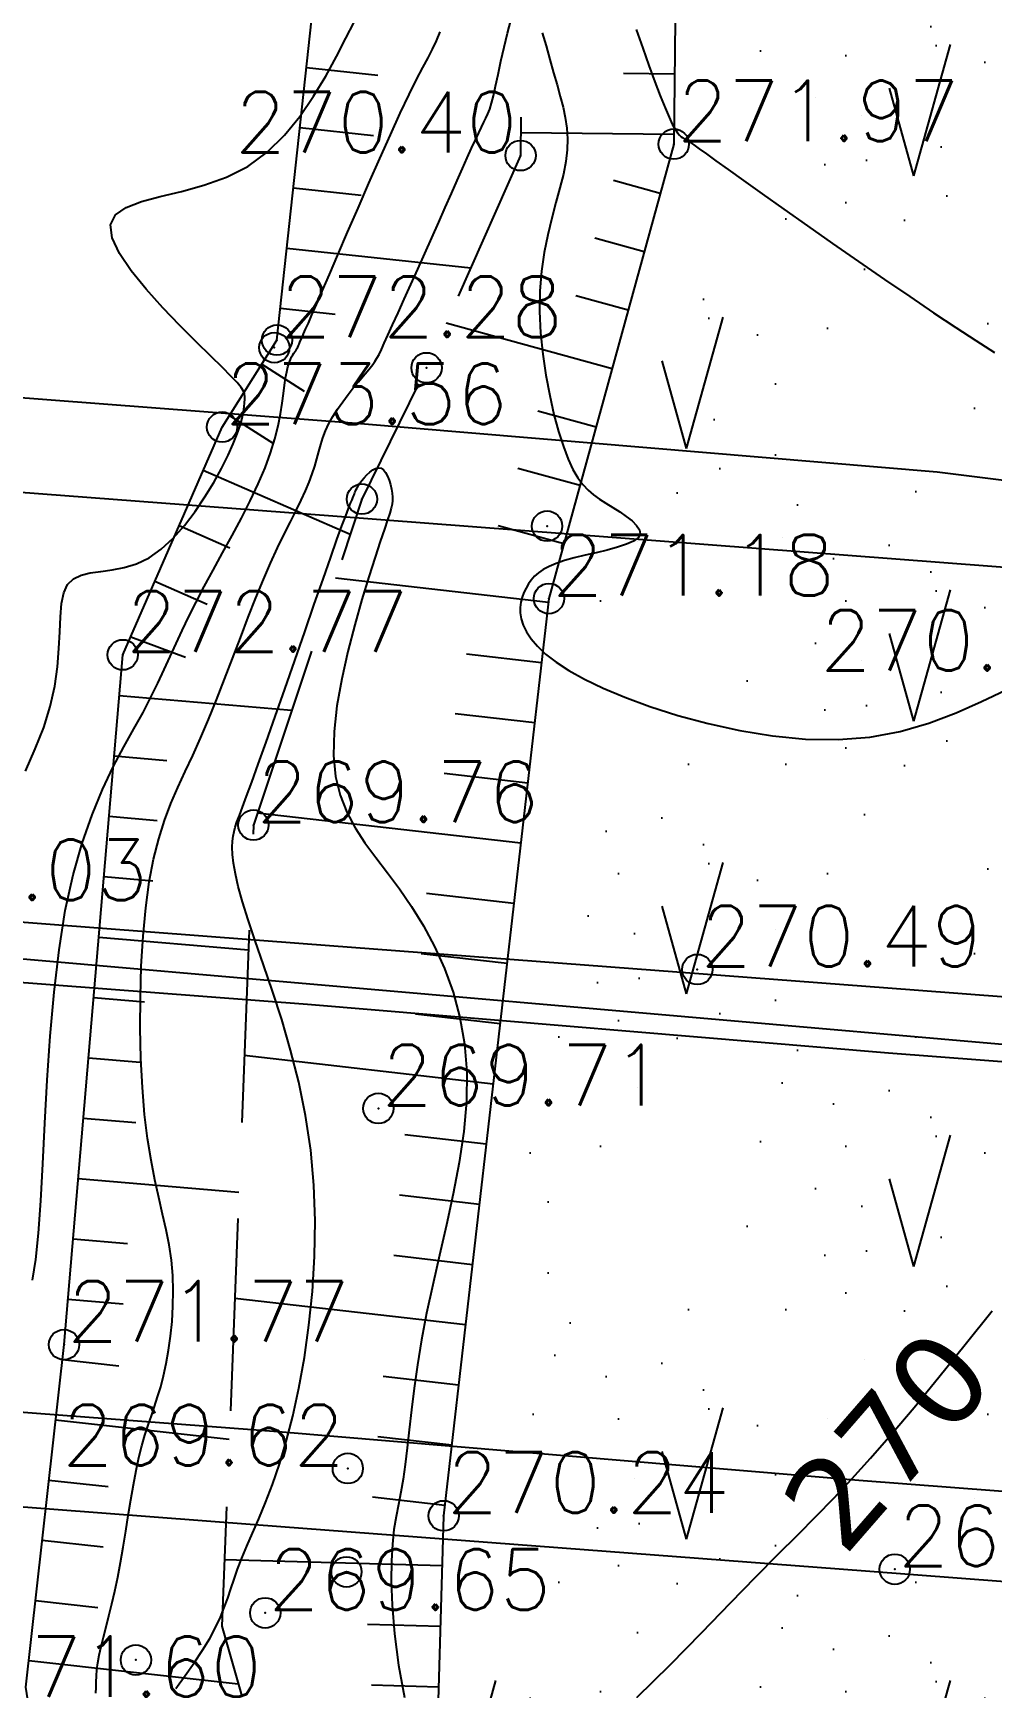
# Model space of a CAD drawing. Header units: millimetres. Extents: x 524954 to 526204, y 9523489 to 9524010.
# Drawn here: x 525592.97 to 525608.79, y 9523613.05 to 9523640.36 of the extents above; entities that cross this region are included whole.
import ezdxf
from ezdxf.enums import TextEntityAlignment as Align

# ---------------------------------------------------------------- set-up
doc = ezdxf.new("R2010")
doc.units = ezdxf.units.MM
doc.header["$PDMODE"] = 32
doc.header["$PDSIZE"] = 0.5
doc.linetypes.add('CACHE2', pattern=[4.7625, 3.175, -1.5875])
for name, color, linetype in [('Bas_Talus', 40, 'CACHE2'), ('CN_01_00', 3, 'Continuous'), ('CN_02_00', 4, 'Continuous'), ('CN_10_00', 1, 'Continuous'), ('Cotation Courbes de niveau', 7, 'Continuous'), ('Haut_Talus', 30, 'Continuous'), ('PLUME_1', 7, 'Continuous'), ('PLUME_3', 4, 'Continuous'), ('PLUME_5', 6, 'Continuous'), ('PLUME_6', 2, 'Continuous'), ('Talus', 2, 'Continuous'), ('TopoAlt', 3, 'Continuous'), ('TOPOJIS', 7, 'Continuous'), ('Végétation_Plantation', 70, 'Continuous')]:
    doc.layers.add(name, color=color, linetype=linetype)
doc.styles.add('Simplex 1.0', font='Simplex.shx', dxfattribs={"width": 0.99, "height": 1})
doc.styles.add('Verdana 1.0', font='verdana.ttf', dxfattribs={"width": 0.99, "height": 1})

# ---------------------------------------------------------------- blocks, each defined once
blk = doc.blocks.new('TCPOINT M')
at = {"color": 0}
blk.add_point((0, 0), dxfattribs=at)
at = {"layer": 'TopoAlt', "style": 'Simplex 1.0', "width": 0.99}
blk.add_attdef('ALT', (0.15, 0.15), '', height=1, dxfattribs=at)

msp = doc.modelspace()

# ---------------------------------------------------------------- hatches: boundary and pattern name
at = {"layer": 'Végétation_Plantation', "linetype": 'CACHE2', "ltscale": 0.5}
h = msp.add_hatch(dxfattribs=at)
h.set_pattern_fill('BROUSS', color=256, scale=1.5, style=0)
h.set_pattern_definition([(74.475889, (0, 0), (-3.750000001, 13.500000005), [2.25, -11.761156275]), (74.475889, (3.75, 4.5), (-3.750000001, 13.500000005), [2.25, -11.761156275]), (74.475889, (7.5, 9), (-3.750000001, 13.500000005), [2.25, -11.761156275]), (105.524111, (0, 0), (-7.500000003, 4e-10), [1.5, -12.511156275]), (105.524111, (3.75, 4.5), (-7.500000003, 4e-10), [1.5, -12.511156275]), (105.524111, (7.5, 9), (-7.500000003, 4e-10), [1.5, -12.511156275]), (0, (0.453, 0.484), (3.75, 4.5), [0, -7.5]), (0, (1.468, 1.072), (3.75, 4.5), [0, -7.5]), (0, (1.1713, 1.8804), (3.75, 4.5), [0, -7.5]), (0, (2.327, 1.9907), (3.75, 4.5), [0, -7.5]), (0, (1.64, 3.7912), (3.75, 4.5), [0, -7.5]), (0, (0.3684, 2.1545), (3.75, 4.5), [0, -7.5]), (0, (0.281, 2.4684), (3.75, 4.5), [0, -7.5]), (0, (0.0314, 3.7912), (3.75, 4.5), [0, -7.5]), (0, (-0.7807, 0.2634), (3.75, 4.5), [0, -7.5]), (0, (-0.8588, 0.9984), (3.75, 4.5), [0, -7.5]), (0, (-1.468, 0.19), (3.75, 4.5), [0, -7.5]), (0, (-1.624, 1.2924), (3.75, 4.5), [0, -7.5]), (0, (-1.1242, 1.9905), (3.75, 4.5), [0, -7.5]), (0, (-1.3274, 2.6888), (3.75, 4.5), [0, -7.5]), (0, (-1.9207, 3.5707), (3.75, 4.5), [0, -7.5]), (0, (-0.406, 2.9085), (3.75, 4.5), [0, -7.5]), (0, (-2.53, 2.064), (3.75, 4.5), [0, -7.5]), (0, (-2.7485, 0.6675), (3.75, 4.5), [0, -7.5]), (0, (-1.1235, -0.4347), (3.75, 4.5), [0, -7.5]), (0, (-0.156, -0.7287), (3.75, 4.5), [0, -7.5]), (0, (-0.812, -1.537), (3.75, 4.5), [0, -7.5]), (0, (1.5774, -1.4635), (3.75, 4.5), [0, -7.5]), (0, (0.5466, -0.3245), (3.75, 4.5), [0, -7.5]), (0, (1.468, -0.104), (3.75, 4.5), [0, -7.5])])
edge = h.paths.add_edge_path()
edge.add_line((525603.708, 9523651.917), (525604.316, 9523643.682))
edge.add_line((525604.316, 9523643.682), (525604.258, 9523638.43))
edge.add_line((525604.258, 9523638.43), (525602.189, 9523630.893))
edge.add_line((525602.189, 9523630.893), (525600.46, 9523615.84))
edge.add_line((525600.46, 9523615.84), (525600.246, 9523608.403))
edge.add_line((525600.246, 9523608.403), (525608.91, 9523600.84))
edge.add_line((525608.91, 9523600.84), (525613.364, 9523595.903))
edge.add_line((525613.364, 9523595.903), (525618.862, 9523592.168))
edge.add_line((525618.862, 9523592.168), (525621.565, 9523591.927))
edge.add_line((525621.565, 9523591.927), (525622.564, 9523594.28))
edge.add_line((525622.564, 9523594.28), (525620.711, 9523597.954))
edge.add_line((525620.711, 9523597.954), (525616.544, 9523601.433))
edge.add_line((525616.544, 9523601.433), (525615.815, 9523602.539))
edge.add_line((525615.815, 9523602.539), (525614.269, 9523607.932))
edge.add_line((525614.269, 9523607.932), (525614.127, 9523611.871))
edge.add_line((525614.127, 9523611.871), (525613.362, 9523616.707))
edge.add_line((525613.362, 9523616.707), (525613.37, 9523620.459))
edge.add_line((525613.37, 9523620.459), (525613.416, 9523620.919))
edge.add_line((525613.416, 9523620.919), (525610.77, 9523625.896))
edge.add_line((525610.77, 9523625.896), (525609.551, 9523629.318))
edge.add_line((525609.551, 9523629.318), (525608.776, 9523630.898))
edge.add_line((525608.776, 9523630.898), (525609.025, 9523636.424))
edge.add_line((525609.025, 9523636.424), (525608.54, 9523644.276))
edge.add_line((525608.54, 9523644.276), (525607.714, 9523651.451))
edge.add_line((525607.714, 9523651.451), (525603.758, 9523651.916))

# ---------------------------------------------------------------- linework, layer by layer
at = {"layer": 'Bas_Talus', "flags": 128}
msp.add_lwpolyline([(525599.357, 9523657.854), (525600.356, 9523650.755), (525601.3, 9523645.196), (525601.052, 9523643.968), (525601.014, 9523638.343), (525599.463, 9523634.839), (525598.397, 9523632.673), (525596.606, 9523627.292), (525596.086, 9523614.07), (525598.152, 9523606.809), (525601.835, 9523601.931), (525610.196, 9523596.063), (525612.906, 9523592.721), (525619.121, 9523587.29), (525620.98, 9523587.278), (525626.263, 9523584.629)], dxfattribs=at)
at = {"layer": 'CN_01_00', "flags": 128}
for points, elevation in [([(525592.847, 9523628.183), (525593.007, 9523628.548), (525593.146, 9523628.903), (525593.254, 9523629.248), (525593.328, 9523629.583), (525593.372, 9523629.903), (525593.396, 9523630.204), (525593.409, 9523630.481), (525593.421, 9523630.731), (525593.441, 9523630.947), (525593.477, 9523631.127), (525593.54, 9523631.264), (525593.636, 9523631.358), (525593.762, 9523631.417), (525593.914, 9523631.454), (525594.087, 9523631.479), (525594.275, 9523631.505), (525594.474, 9523631.544), (525594.679, 9523631.606), (525594.884, 9523631.705), (525595.086, 9523631.847), (525595.282, 9523632.028), (525595.469, 9523632.238), (525595.644, 9523632.468), (525595.807, 9523632.707), (525595.953, 9523632.948), (525596.081, 9523633.18), (525596.188, 9523633.395), (525596.273, 9523633.584), (525596.338, 9523633.748), (525596.386, 9523633.889), (525596.419, 9523634.009), (525596.44, 9523634.11), (525596.453, 9523634.194), (525596.46, 9523634.263), (525596.464, 9523634.319), (525596.466, 9523634.365), (525596.461, 9523634.408), (525596.442, 9523634.455), (525596.403, 9523634.515), (525596.336, 9523634.595), (525596.236, 9523634.703), (525596.094, 9523634.846), (525595.905, 9523635.032), (525595.667, 9523635.265), (525595.394, 9523635.536), (525595.11, 9523635.831), (525594.835, 9523636.137), (525594.59, 9523636.44), (525594.397, 9523636.727), (525594.276, 9523636.985), (525594.248, 9523637.201), (525594.328, 9523637.364), (525594.505, 9523637.487), (525594.758, 9523637.582), (525595.069, 9523637.665), (525595.419, 9523637.75), (525595.789, 9523637.852), (525596.16, 9523637.985), (525596.513, 9523638.163), (525596.833, 9523638.397), (525597.119, 9523638.677), (525597.374, 9523638.989), (525597.599, 9523639.32), (525597.799, 9523639.654), (525597.975, 9523639.979), (525598.13, 9523640.279), (525598.266, 9523640.542)], 273), ([(525594.006, 9523612.963), (525594.01, 9523613.056), (525594.013, 9523613.15), (525594.016, 9523613.248), (525594.024, 9523613.353), (525594.038, 9523613.468), (525594.062, 9523613.595), (525594.093, 9523613.736), (525594.131, 9523613.89), (525594.174, 9523614.058), (525594.221, 9523614.241), (525594.269, 9523614.439), (525594.318, 9523614.651), (525594.366, 9523614.88), (525594.412, 9523615.123), (525594.456, 9523615.377), (525594.498, 9523615.637), (525594.54, 9523615.899), (525594.583, 9523616.156), (525594.626, 9523616.405), (525594.67, 9523616.639), (525594.716, 9523616.855), (525594.765, 9523617.049), (525594.816, 9523617.224), (525594.869, 9523617.387), (525594.922, 9523617.543), (525594.974, 9523617.697), (525595.026, 9523617.855), (525595.076, 9523618.022), (525595.123, 9523618.204), (525595.167, 9523618.405), (525595.206, 9523618.624), (525595.239, 9523618.857), (525595.264, 9523619.1), (525595.279, 9523619.35), (525595.283, 9523619.605), (525595.275, 9523619.861), (525595.252, 9523620.114), (525595.215, 9523620.364), (525595.166, 9523620.614), (525595.108, 9523620.872), (525595.044, 9523621.145), (525594.979, 9523621.439), (525594.916, 9523621.761), (525594.859, 9523622.118), (525594.81, 9523622.517), (525594.773, 9523622.96), (525594.749, 9523623.439), (525594.738, 9523623.941), (525594.74, 9523624.454), (525594.755, 9523624.964), (525594.785, 9523625.459), (525594.828, 9523625.926), (525594.886, 9523626.354), (525594.958, 9523626.732), (525595.043, 9523627.067), (525595.139, 9523627.369), (525595.246, 9523627.648), (525595.36, 9523627.913), (525595.481, 9523628.174), (525595.606, 9523628.442), (525595.735, 9523628.726), (525595.866, 9523629.033), (525595.998, 9523629.359), (525596.13, 9523629.698), (525596.261, 9523630.042), (525596.392, 9523630.385), (525596.521, 9523630.721), (525596.647, 9523631.043), (525596.771, 9523631.343), (525596.89, 9523631.617), (525597.005, 9523631.866), (525597.114, 9523632.091), (525597.216, 9523632.296), (525597.309, 9523632.482), (525597.393, 9523632.652), (525597.467, 9523632.808), (525597.528, 9523632.953), (525597.578, 9523633.088), (525597.618, 9523633.216), (525597.653, 9523633.339), (525597.684, 9523633.456), (525597.716, 9523633.572), (525597.753, 9523633.686), (525597.796, 9523633.801), (525597.85, 9523633.918), (525597.917, 9523634.038), (525597.995, 9523634.159), (525598.079, 9523634.28), (525598.167, 9523634.396), (525598.254, 9523634.507), (525598.338, 9523634.609), (525598.415, 9523634.7), (525598.481, 9523634.777), (525598.534, 9523634.839), (525598.576, 9523634.893), (525598.612, 9523634.943), (525598.644, 9523634.996), (525598.679, 9523635.06), (525598.718, 9523635.141), (525598.766, 9523635.246), (525598.827, 9523635.38), (525598.903, 9523635.548), (525598.994, 9523635.747), (525599.095, 9523635.971), (525599.204, 9523636.213), (525599.319, 9523636.467), (525599.436, 9523636.727), (525599.552, 9523636.987), (525599.666, 9523637.242), (525599.773, 9523637.485), (525599.874, 9523637.714), (525599.968, 9523637.928), (525600.055, 9523638.126), (525600.135, 9523638.305), (525600.206, 9523638.465), (525600.269, 9523638.604), (525600.324, 9523638.72), (525600.371, 9523638.813), (525600.41, 9523638.891), (525600.444, 9523638.96), (525600.475, 9523639.031), (525600.505, 9523639.11), (525600.534, 9523639.207), (525600.566, 9523639.329), (525600.602, 9523639.485), (525600.644, 9523639.679), (525600.691, 9523639.9), (525600.742, 9523640.133), (525600.797, 9523640.363), (525600.856, 9523640.574)], 271), ([(525601.373, 9523640.37), (525601.437, 9523640.152), (525601.499, 9523639.928), (525601.559, 9523639.71), (525601.617, 9523639.508), (525601.669, 9523639.319), (525601.715, 9523639.141), (525601.752, 9523638.968), (525601.777, 9523638.796), (525601.789, 9523638.621), (525601.785, 9523638.438), (525601.763, 9523638.244), (525601.721, 9523638.035), (525601.665, 9523637.809), (525601.599, 9523637.567), (525601.53, 9523637.309), (525601.463, 9523637.034), (525601.404, 9523636.743), (525601.358, 9523636.435), (525601.331, 9523636.109), (525601.328, 9523635.768), (525601.345, 9523635.417), (525601.381, 9523635.064), (525601.432, 9523634.717), (525601.495, 9523634.383), (525601.566, 9523634.07), (525601.642, 9523633.786), (525601.721, 9523633.538), (525601.8, 9523633.331), (525601.879, 9523633.161), (525601.959, 9523633.024), (525602.042, 9523632.913), (525602.128, 9523632.821), (525602.22, 9523632.743), (525602.318, 9523632.673), (525602.424, 9523632.606), (525602.537, 9523632.535), (525602.651, 9523632.462), (525602.76, 9523632.387), (525602.855, 9523632.312), (525602.93, 9523632.239), (525602.977, 9523632.167), (525602.989, 9523632.099), (525602.959, 9523632.036), (525602.881, 9523631.979), (525602.764, 9523631.926), (525602.615, 9523631.878), (525602.445, 9523631.832), (525602.263, 9523631.788), (525602.078, 9523631.746), (525601.9, 9523631.702), (525601.738, 9523631.658), (525601.6, 9523631.611), (525601.484, 9523631.562), (525601.389, 9523631.511), (525601.31, 9523631.456), (525601.245, 9523631.398), (525601.191, 9523631.337), (525601.146, 9523631.272), (525601.107, 9523631.203), (525601.071, 9523631.131), (525601.041, 9523631.054), (525601.018, 9523630.973), (525601.006, 9523630.886), (525601.006, 9523630.795), (525601.022, 9523630.697), (525601.056, 9523630.594), (525601.11, 9523630.484), (525601.187, 9523630.367), (525601.292, 9523630.244), (525601.428, 9523630.115), (525601.601, 9523629.981), (525601.813, 9523629.843), (525602.07, 9523629.7), (525602.376, 9523629.553), (525602.735, 9523629.402), (525603.15, 9523629.25), (525603.611, 9523629.103), (525604.109, 9523628.968), (525604.633, 9523628.853), (525605.173, 9523628.765), (525605.717, 9523628.712), (525606.257, 9523628.702), (525606.781, 9523628.742), (525607.28, 9523628.836), (525607.753, 9523628.974), (525608.201, 9523629.143), (525608.623, 9523629.33), (525609.019, 9523629.52)], 271)]:
    msp.add_lwpolyline(points, dxfattribs=dict(at, elevation=elevation))
at = {"layer": 'CN_02_00', "elevation": 272, "flags": 128}
for points in [[(525592.963, 9523619.782), (525593.013, 9523620.125), (525593.058, 9523620.558), (525593.096, 9523621.088), (525593.13, 9523621.7), (525593.165, 9523622.372), (525593.205, 9523623.083), (525593.254, 9523623.811), (525593.317, 9523624.535), (525593.399, 9523625.233), (525593.502, 9523625.884), (525593.631, 9523626.471), (525593.78, 9523626.995), (525593.945, 9523627.463), (525594.118, 9523627.879), (525594.294, 9523628.251), (525594.468, 9523628.583), (525594.633, 9523628.882), (525594.784, 9523629.153), (525594.915, 9523629.403), (525595.031, 9523629.636), (525595.136, 9523629.858), (525595.235, 9523630.074), (525595.332, 9523630.288), (525595.432, 9523630.505), (525595.54, 9523630.732), (525595.66, 9523630.972), (525595.796, 9523631.23), (525595.943, 9523631.502), (525596.098, 9523631.784), (525596.255, 9523632.072), (525596.408, 9523632.36), (525596.553, 9523632.646), (525596.685, 9523632.923), (525596.798, 9523633.188), (525596.889, 9523633.437), (525596.96, 9523633.668), (525597.014, 9523633.883), (525597.053, 9523634.079), (525597.083, 9523634.256), (525597.104, 9523634.415), (525597.121, 9523634.554), (525597.138, 9523634.674), (525597.156, 9523634.774), (525597.175, 9523634.856), (525597.195, 9523634.923), (525597.216, 9523634.976), (525597.237, 9523635.018), (525597.257, 9523635.052), (525597.275, 9523635.079), (525597.291, 9523635.102), (525597.305, 9523635.122), (525597.317, 9523635.142), (525597.328, 9523635.161), (525597.339, 9523635.182), (525597.349, 9523635.205), (525597.361, 9523635.232), (525597.374, 9523635.262), (525597.39, 9523635.299), (525597.409, 9523635.342), (525597.434, 9523635.399), (525597.468, 9523635.475), (525597.513, 9523635.577), (525597.572, 9523635.712), (525597.647, 9523635.886), (525597.742, 9523636.106), (525597.86, 9523636.378), (525598, 9523636.705), (525598.16, 9523637.076), (525598.333, 9523637.475), (525598.512, 9523637.886), (525598.692, 9523638.294), (525598.866, 9523638.685), (525599.029, 9523639.041), (525599.174, 9523639.348), (525599.298, 9523639.596), (525599.401, 9523639.794), (525599.488, 9523639.957), (525599.563, 9523640.1), (525599.628, 9523640.237), (525599.687, 9523640.384)], [(525602.923, 9523640.425), (525603.03, 9523640.116), (525603.134, 9523639.826), (525603.232, 9523639.561), (525603.321, 9523639.328), (525603.399, 9523639.132), (525603.465, 9523638.978), (525603.519, 9523638.861), (525603.564, 9523638.776), (525603.602, 9523638.717), (525603.635, 9523638.677), (525603.665, 9523638.651), (525603.695, 9523638.633), (525603.727, 9523638.615), (525603.763, 9523638.593), (525603.809, 9523638.562), (525603.873, 9523638.518), (525603.962, 9523638.455), (525604.081, 9523638.369), (525604.238, 9523638.256), (525604.44, 9523638.111), (525604.694, 9523637.93), (525605.003, 9523637.71), (525605.359, 9523637.458), (525605.75, 9523637.182), (525606.164, 9523636.891), (525606.592, 9523636.594), (525607.019, 9523636.298), (525607.436, 9523636.014), (525607.831, 9523635.748), (525608.195, 9523635.507), (525608.529, 9523635.29), (525608.837, 9523635.092)]]:
    msp.add_lwpolyline(points, dxfattribs=at)
at = {"layer": 'CN_10_00', "elevation": 270, "flags": 128}
for points in [[(525595.324, 9523613.041), (525595.48, 9523613.255), (525595.629, 9523613.468), (525595.766, 9523613.675), (525595.885, 9523613.87), (525595.982, 9523614.05), (525596.061, 9523614.218), (525596.126, 9523614.378), (525596.183, 9523614.533), (525596.235, 9523614.688), (525596.287, 9523614.847), (525596.345, 9523615.014), (525596.414, 9523615.194), (525596.496, 9523615.389), (525596.59, 9523615.605), (525596.694, 9523615.845), (525596.805, 9523616.112), (525596.919, 9523616.411), (525597.034, 9523616.746), (525597.147, 9523617.121), (525597.256, 9523617.538), (525597.357, 9523618.001), (525597.447, 9523618.503), (525597.522, 9523619.038), (525597.579, 9523619.597), (525597.614, 9523620.173), (525597.624, 9523620.759), (525597.605, 9523621.347), (525597.553, 9523621.929), (525597.468, 9523622.499), (525597.354, 9523623.051), (525597.22, 9523623.58), (525597.073, 9523624.083), (525596.922, 9523624.553), (525596.773, 9523624.987), (525596.636, 9523625.38), (525596.518, 9523625.726), (525596.425, 9523626.024), (525596.356, 9523626.276), (525596.308, 9523626.487), (525596.277, 9523626.662), (525596.261, 9523626.807), (525596.257, 9523626.927), (525596.262, 9523627.026), (525596.273, 9523627.11), (525596.287, 9523627.185), (525596.307, 9523627.26), (525596.335, 9523627.345), (525596.374, 9523627.452), (525596.425, 9523627.59), (525596.493, 9523627.77), (525596.58, 9523628.003), (525596.687, 9523628.298), (525596.817, 9523628.663), (525596.964, 9523629.082), (525597.123, 9523629.537), (525597.288, 9523630.01), (525597.452, 9523630.483), (525597.61, 9523630.937), (525597.755, 9523631.353), (525597.882, 9523631.714), (525597.985, 9523632.004), (525598.067, 9523632.229), (525598.13, 9523632.398), (525598.177, 9523632.519), (525598.21, 9523632.603), (525598.233, 9523632.658), (525598.248, 9523632.693), (525598.259, 9523632.718), (525598.267, 9523632.74), (525598.274, 9523632.761), (525598.281, 9523632.783), (525598.29, 9523632.806), (525598.302, 9523632.832), (525598.317, 9523632.861), (525598.338, 9523632.895), (525598.364, 9523632.934), (525598.397, 9523632.978), (525598.436, 9523633.026), (525598.48, 9523633.074), (525598.526, 9523633.117), (525598.574, 9523633.153), (525598.622, 9523633.178), (525598.669, 9523633.188), (525598.713, 9523633.181), (525598.752, 9523633.154), (525598.788, 9523633.11), (525598.818, 9523633.052), (525598.845, 9523632.985), (525598.866, 9523632.913), (525598.883, 9523632.839), (525598.894, 9523632.768), (525598.901, 9523632.703), (525598.902, 9523632.647), (525598.897, 9523632.591), (525598.882, 9523632.525), (525598.857, 9523632.441), (525598.82, 9523632.328), (525598.768, 9523632.176), (525598.7, 9523631.975), (525598.614, 9523631.716), (525598.511, 9523631.392), (525598.395, 9523631.015), (525598.277, 9523630.599), (525598.163, 9523630.158), (525598.063, 9523629.707), (525597.985, 9523629.261), (525597.937, 9523628.834), (525597.927, 9523628.441), (525597.961, 9523628.093), (525598.036, 9523627.784), (525598.145, 9523627.505), (525598.285, 9523627.247), (525598.447, 9523627), (525598.628, 9523626.756), (525598.82, 9523626.505), (525599.019, 9523626.238), (525599.217, 9523625.946), (525599.411, 9523625.63), (525599.593, 9523625.289), (525599.758, 9523624.924), (525599.9, 9523624.534), (525600.013, 9523624.119), (525600.091, 9523623.681), (525600.129, 9523623.22), (525600.122, 9523622.736), (525600.077, 9523622.235), (525600.002, 9523621.724), (525599.905, 9523621.209), (525599.795, 9523620.696), (525599.679, 9523620.192), (525599.566, 9523619.703), (525599.464, 9523619.235), (525599.38, 9523618.794), (525599.313, 9523618.382), (525599.258, 9523617.997), (525599.214, 9523617.641), (525599.177, 9523617.313), (525599.144, 9523617.013), (525599.112, 9523616.741), (525599.077, 9523616.498), (525599.039, 9523616.281), (525598.999, 9523616.079), (525598.96, 9523615.879), (525598.925, 9523615.666), (525598.899, 9523615.426), (525598.883, 9523615.147), (525598.882, 9523614.815), (525598.898, 9523614.416), (525598.936, 9523613.944), (525599.001, 9523613.426), (525599.101, 9523612.894)], [(525602.932, 9523612.895), (525603.483, 9523613.435), (525604.004, 9523613.967), (525604.479, 9523614.458), (525604.895, 9523614.883), (525605.26, 9523615.251), (525605.589, 9523615.579), (525605.893, 9523615.885), (525606.186, 9523616.186), (525606.481, 9523616.5), (525606.792, 9523616.843), (525607.132, 9523617.233), (525607.509, 9523617.682), (525607.919, 9523618.182), (525608.351, 9523618.718), (525608.796, 9523619.277)]]:
    msp.add_lwpolyline(points, dxfattribs=at)
at = {"layer": 'Haut_Talus', "flags": 128}
for points in [[(525601.024, 9523658.289), (525602.687, 9523654.633), (525603.599, 9523643.656), (525603.543, 9523638.531), (525601.483, 9523631.03), (525599.745, 9523615.892), (525599.52, 9523608.085), (525608.406, 9523600.328), (525612.89, 9523595.359), (525618.613, 9523591.471), (525621.501, 9523591.213)], [(525619.5, 9523585.574), (525612.277, 9523590.807), (525607.186, 9523595.808), (525599.957, 9523599.753), (525597.247, 9523603.032), (525593.096, 9523611.496), (525592.851, 9523613.063), (525593.481, 9523618.717), (525594.45, 9523630.102), (525596.089, 9523633.861), (525596.995, 9523635.297), (525597.827, 9523643.003), (525597.939, 9523651.265), (525597.377, 9523657.469)]]:
    msp.add_lwpolyline(points, dxfattribs=at)
at = {"layer": 'PLUME_1'}
msp.add_lwpolyline([(525458.473, 9523640.258), (525480.389, 9523635.341), (525499.593, 9523633.233), (525627.749, 9523622.033), (525657.425, 9523620.69), (525687.455, 9523621.378), (525717.375, 9523623.562), (525747.113, 9523628.239), (525776.244, 9523634.376), (525805.193, 9523643.006), (525833.533, 9523653.096), (525860.731, 9523665.108), (525887.284, 9523679.078), (525913.194, 9523695.007), (525937.497, 9523712.322), (525960.695, 9523731.06), (525982.749, 9523751.721), (526003.235, 9523773.269), (526022.079, 9523796.703), (526039.853, 9523821.062), (526045.291, 9523828.979), (526068.175, 9523865.742)], dxfattribs=at)
at = {"layer": 'PLUME_3'}
for points in [[(525716.84, 9523624.024), (525707.365, 9523623.332), (525697.428, 9523622.106), (525697.428, 9523622.106), (525687.418, 9523621.876), (525677.445, 9523621.148), (525667.435, 9523620.919), (525667.399, 9523621.418), (525657.389, 9523621.188), (525647.342, 9523621.458), (525637.26, 9523622.226), (525637.26, 9523622.226), (525627.712, 9523622.532), (525627.177, 9523622.994), (525617.593, 9523623.798), (525607.51, 9523624.566), (525597.428, 9523625.334), (525587.345, 9523626.102), (525577.761, 9523626.907), (525567.678, 9523627.675)], [(525567.253, 9523626.641), (525577.335, 9523625.873), (525587.418, 9523625.105), (525597.501, 9523624.337), (525607.085, 9523623.533), (525617.167, 9523622.764), (525627.25, 9523621.996), (525627.785, 9523621.534), (525637.333, 9523621.228), (525647.415, 9523620.46), (525657.461, 9523620.191), (525657.461, 9523620.191), (525667.471, 9523620.42), (525677.518, 9523620.151), (525687.491, 9523620.879), (525687.491, 9523620.879), (525697.501, 9523621.108), (525707.438, 9523622.335), (525717.411, 9523623.063)]]:
    msp.add_lwpolyline(points, dxfattribs=at)
at = {"layer": 'PLUME_5'}
for points in [[(525716.33, 9523631.005), (525706.357, 9523630.277), (525696.919, 9523629.087), (525696.919, 9523629.087), (525686.909, 9523628.858), (525676.935, 9523628.13), (525667.424, 9523627.937), (525667.424, 9523627.937), (525657.378, 9523628.206), (525647.331, 9523628.476), (525637.784, 9523628.781), (525637.747, 9523629.28), (525628.2, 9523629.586), (525627.701, 9523629.549), (525618.081, 9523630.852), (525607.998, 9523631.62), (525597.915, 9523632.389), (525587.833, 9523633.157), (525578.249, 9523633.961), (525568.166, 9523634.729)], [(525566.728, 9523620.085), (525576.847, 9523618.819), (525586.93, 9523618.051), (525597.013, 9523617.283), (525606.597, 9523616.478), (525616.679, 9523615.71), (525626.762, 9523614.942), (525626.762, 9523614.942), (525636.845, 9523614.174), (525646.927, 9523613.406), (525656.974, 9523613.137), (525657.472, 9523613.173), (525667.482, 9523613.403), (525677.529, 9523613.133), (525687.502, 9523613.861), (525688.001, 9523613.898), (525698.011, 9523614.127), (525707.948, 9523615.354), (525717.921, 9523616.082)]]:
    msp.add_lwpolyline(points, dxfattribs=at)
at = {"layer": 'PLUME_6'}
for points in [[(525716.221, 9523632.501), (525706.248, 9523631.773), (525696.809, 9523630.583), (525696.809, 9523630.583), (525686.799, 9523630.354), (525676.826, 9523629.626), (525667.315, 9523629.433), (525667.315, 9523629.433), (525657.269, 9523629.702), (525647.721, 9523630.008), (525638.173, 9523630.314), (525637.675, 9523630.277), (525628.589, 9523631.118), (525628.091, 9523631.082), (525618.008, 9523631.85), (525607.889, 9523633.117), (525598.305, 9523633.921), (525588.222, 9523634.689), (525578.14, 9523635.457), (525568.057, 9523636.225)], [(525566.838, 9523618.589), (525576.957, 9523617.323), (525586.541, 9523616.518), (525596.623, 9523615.75), (525606.706, 9523614.982), (525616.789, 9523614.214), (525626.373, 9523613.41), (525626.871, 9523613.446), (525636.455, 9523612.642), (525647.037, 9523611.91), (525657.083, 9523611.641), (525657.582, 9523611.677), (525667.093, 9523611.87), (525677.638, 9523611.637), (525687.611, 9523612.365), (525688.11, 9523612.402), (525698.12, 9523612.631), (525708.057, 9523613.858), (525718.03, 9523614.586)]]:
    msp.add_lwpolyline(points, dxfattribs=at)
at = {"layer": 'Talus'}
for p, q in [((525597.481, 9523639.798), (525598.661, 9523639.671)), ((525597.481, 9523639.798), (525598.661, 9523639.671)), ((525603.555, 9523639.687), (525602.711, 9523639.697)), ((525603.555, 9523639.687), (525602.711, 9523639.697)), ((525597.374, 9523638.804), (525598.587, 9523638.673)), ((525597.374, 9523638.804), (525598.587, 9523638.673)), ((525603.544, 9523638.688), (525601.017, 9523638.715)), ((525603.544, 9523638.688), (525601.017, 9523638.715)), ((525597.266, 9523637.81), (525598.384, 9523637.689)), ((525597.266, 9523637.81), (525598.384, 9523637.689)), ((525603.319, 9523637.718), (525602.551, 9523637.929)), ((525603.319, 9523637.718), (525602.551, 9523637.929)), ((525603.055, 9523636.753), (525602.239, 9523636.977)), ((525603.055, 9523636.753), (525602.239, 9523636.977)), ((525597.159, 9523636.816), (525600.193, 9523636.488)), ((525597.159, 9523636.816), (525600.193, 9523636.488)), ((525597.052, 9523635.821), (525597.957, 9523635.724)), ((525597.052, 9523635.821), (525597.957, 9523635.724)), ((525602.79, 9523635.789), (525601.926, 9523636.026)), ((525602.79, 9523635.789), (525601.926, 9523636.026)), ((525602.525, 9523634.825), (525599.789, 9523635.576)), ((525602.525, 9523634.825), (525599.789, 9523635.576)), ((525596.743, 9523634.897), (525597.442, 9523634.456)), ((525596.743, 9523634.897), (525597.442, 9523634.456)), ((525596.209, 9523634.052), (525596.938, 9523633.591)), ((525596.209, 9523634.052), (525596.938, 9523633.591)), ((525602.26, 9523633.86), (525601.297, 9523634.125)), ((525602.26, 9523633.86), (525601.297, 9523634.125)), ((525595.779, 9523633.151), (525598.205, 9523632.094)), ((525595.779, 9523633.151), (525598.205, 9523632.094)), ((525601.996, 9523632.896), (525600.971, 9523633.177)), ((525601.996, 9523632.896), (525600.971, 9523633.177)), ((525595.38, 9523632.234), (525596.216, 9523631.87)), ((525595.38, 9523632.234), (525596.216, 9523631.87)), ((525601.731, 9523631.932), (525600.645, 9523632.23)), ((525601.731, 9523631.932), (525600.645, 9523632.23)), ((525594.98, 9523631.318), (525595.844, 9523630.941)), ((525594.98, 9523631.318), (525595.844, 9523630.941)), ((525601.476, 9523630.966), (525597.963, 9523631.369)), ((525601.476, 9523630.966), (525597.963, 9523631.369)), ((525594.581, 9523630.401), (525595.487, 9523630.061)), ((525594.581, 9523630.401), (525595.487, 9523630.061)), ((525601.362, 9523629.972), (525600.121, 9523630.115)), ((525601.362, 9523629.972), (525600.121, 9523630.115)), ((525594.393, 9523629.431), (525597.237, 9523629.188)), ((525594.393, 9523629.431), (525597.237, 9523629.188)), ((525601.248, 9523628.979), (525599.938, 9523629.129)), ((525601.248, 9523628.979), (525599.938, 9523629.129)), ((525594.308, 9523628.434), (525595.176, 9523628.36)), ((525594.308, 9523628.434), (525595.176, 9523628.36)), ((525601.134, 9523627.985), (525599.754, 9523628.144)), ((525601.134, 9523627.985), (525599.754, 9523628.144)), ((525594.223, 9523627.438), (525595.017, 9523627.37)), ((525594.223, 9523627.438), (525595.017, 9523627.37)), ((525601.019, 9523626.992), (525596.672, 9523627.491)), ((525601.019, 9523626.992), (525596.672, 9523627.491)), ((525594.138, 9523626.441), (525594.947, 9523626.373)), ((525594.138, 9523626.441), (525594.947, 9523626.373)), ((525600.905, 9523625.998), (525599.462, 9523626.164)), ((525600.905, 9523625.998), (525599.462, 9523626.164)), ((525594.054, 9523625.445), (525596.525, 9523625.235)), ((525594.054, 9523625.445), (525596.525, 9523625.235)), ((525600.791, 9523625.005), (525599.372, 9523625.168)), ((525600.791, 9523625.005), (525599.372, 9523625.168)), ((525593.969, 9523624.449), (525594.808, 9523624.377)), ((525593.969, 9523624.449), (525594.808, 9523624.377)), ((525600.677, 9523624.011), (525599.283, 9523624.171)), ((525600.677, 9523624.011), (525599.283, 9523624.171)), ((525593.884, 9523623.452), (525594.738, 9523623.379)), ((525593.884, 9523623.452), (525594.738, 9523623.379)), ((525600.563, 9523623.018), (525596.456, 9523623.489)), ((525600.563, 9523623.018), (525596.456, 9523623.489)), ((525593.799, 9523622.456), (525594.668, 9523622.382)), ((525593.799, 9523622.456), (525594.668, 9523622.382)), ((525600.449, 9523622.024), (525599.105, 9523622.179)), ((525600.449, 9523622.024), (525599.105, 9523622.179)), ((525593.714, 9523621.459), (525596.367, 9523621.233)), ((525593.714, 9523621.459), (525596.367, 9523621.233)), ((525600.335, 9523621.031), (525599.016, 9523621.182)), ((525600.335, 9523621.031), (525599.016, 9523621.182)), ((525593.629, 9523620.463), (525594.529, 9523620.386)), ((525593.629, 9523620.463), (525594.529, 9523620.386)), ((525600.221, 9523620.037), (525598.926, 9523620.186)), ((525600.221, 9523620.037), (525598.926, 9523620.186)), ((525593.544, 9523619.467), (525594.459, 9523619.389)), ((525593.544, 9523619.467), (525594.459, 9523619.389)), ((525600.107, 9523619.044), (525596.299, 9523619.481)), ((525600.107, 9523619.044), (525596.299, 9523619.481)), ((525593.453, 9523618.471), (525594.384, 9523618.367)), ((525593.453, 9523618.471), (525594.384, 9523618.367)), ((525599.993, 9523618.05), (525598.748, 9523618.193)), ((525599.993, 9523618.05), (525598.748, 9523618.193)), ((525593.342, 9523617.477), (525596.207, 9523617.158)), ((525593.342, 9523617.477), (525596.207, 9523617.158)), ((525599.878, 9523617.057), (525598.659, 9523617.197)), ((525599.878, 9523617.057), (525598.659, 9523617.197)), ((525593.232, 9523616.483), (525594.21, 9523616.374)), ((525593.232, 9523616.483), (525594.21, 9523616.374)), ((525599.764, 9523616.063), (525598.57, 9523616.201)), ((525599.764, 9523616.063), (525598.57, 9523616.201)), ((525593.121, 9523615.489), (525594.124, 9523615.378)), ((525593.121, 9523615.489), (525594.124, 9523615.378)), ((525599.721, 9523615.065), (525596.129, 9523615.168)), ((525599.721, 9523615.065), (525596.129, 9523615.168)), ((525593.01, 9523614.495), (525594.037, 9523614.381)), ((525593.01, 9523614.495), (525594.037, 9523614.381)), ((525599.692, 9523614.065), (525598.491, 9523614.1)), ((525599.692, 9523614.065), (525598.491, 9523614.1)), ((525592.9, 9523613.502), (525596.357, 9523613.117)), ((525592.9, 9523613.502), (525596.357, 9523613.117)), ((525599.663, 9523613.066), (525598.557, 9523613.098)), ((525599.663, 9523613.066), (525598.557, 9523613.098))]:
    msp.add_line(p, q, dxfattribs=at)

# ---------------------------------------------------------------- block references
at = {"layer": 'TOPOJIS'}
ref = msp.add_blockref('TCPOINT M', (525601.014, 9523638.343, 270.4), dxfattribs=at)
ref.add_attrib('ALT', '270.40', dxfattribs={"layer": 'TopoAlt', "height": 1, "style": 'Simplex 1.0', "width": 0.99}).set_placement((525600.964, 9523638.393, 270.4), align=Align.RIGHT)
ref = msp.add_blockref('TCPOINT M', (525603.543, 9523638.531, 271.97), dxfattribs=at)
ref.add_attrib('ALT', '271.97', (525603.593, 9523638.581, 271.97), dxfattribs={"layer": 'TopoAlt', "height": 1, "style": 'Simplex 1.0', "width": 0.99})
ref = msp.add_blockref('TCPOINT M', (525596.995, 9523635.297, 272.28), dxfattribs=at)
ref.add_attrib('ALT', '272.28', (525597.045, 9523635.347, 272.28), dxfattribs={"layer": 'TopoAlt', "height": 1, "style": 'Simplex 1.0', "width": 0.99})
for p in [(525596.951, 9523635.172, 272.28), (525599.463, 9523634.839, 270.37), (525598.397, 9523632.673, 269.81), (525601.452, 9523632.227, 270.85), (525598.142, 9523614.967, 269.88), (525594.666, 9523613.513, 270.77)]:
    msp.add_blockref('TCPOINT M', p, dxfattribs=at)
ref = msp.add_blockref('TCPOINT M', (525596.089, 9523633.861, 273.56), dxfattribs=at)
ref.add_attrib('ALT', '273.56', (525596.139, 9523633.911, 273.56), dxfattribs={"layer": 'TopoAlt', "height": 1, "style": 'Simplex 1.0', "width": 0.99})
ref = msp.add_blockref('TCPOINT M', (525601.483, 9523631.03, 271.18), dxfattribs=at)
ref.add_attrib('ALT', '271.18', (525601.533, 9523631.08, 271.18), dxfattribs={"layer": 'TopoAlt', "height": 1, "style": 'Simplex 1.0', "width": 0.99})
ref = msp.add_blockref('TCPOINT M', (525594.45, 9523630.102, 272.77), dxfattribs=at)
ref.add_attrib('ALT', '272.77', (525594.5, 9523630.152, 272.77), dxfattribs={"layer": 'TopoAlt', "height": 1, "style": 'Simplex 1.0', "width": 0.99})
ref = msp.add_blockref('TCPOINT M', (525610.674, 9523629.791, 270.46), dxfattribs=at)
ref.add_attrib('ALT', '270.46', dxfattribs={"layer": 'TopoAlt', "height": 1, "style": 'Simplex 1.0', "width": 0.99}).set_placement((525610.624, 9523629.841, 270.46), align=Align.RIGHT)
ref = msp.add_blockref('TCPOINT M', (525596.606, 9523627.292, 269.76), dxfattribs=at)
ref.add_attrib('ALT', '269.76', (525596.656, 9523627.342, 269.76), dxfattribs={"layer": 'TopoAlt', "height": 1, "style": 'Simplex 1.0', "width": 0.99})
ref = msp.add_blockref('TCPOINT M', (525590.147, 9523626.004, 274.03), dxfattribs=at)
ref.add_attrib('ALT', '274.03', (525590.197, 9523626.054, 274.03), dxfattribs={"layer": 'TopoAlt', "height": 1, "style": 'Simplex 1.0', "width": 0.99})
ref = msp.add_blockref('TCPOINT M', (525603.931, 9523624.909, 270.49), dxfattribs=at)
ref.add_attrib('ALT', '270.49', (525603.981, 9523624.959, 270.49), dxfattribs={"layer": 'TopoAlt', "height": 1, "style": 'Simplex 1.0', "width": 0.99})
ref = msp.add_blockref('TCPOINT M', (525598.668, 9523622.616, 269.71), dxfattribs=at)
ref.add_attrib('ALT', '269.71', (525598.718, 9523622.666, 269.71), dxfattribs={"layer": 'TopoAlt', "height": 1, "style": 'Simplex 1.0', "width": 0.99})
ref = msp.add_blockref('TCPOINT M', (525593.481, 9523618.717, 271.77), dxfattribs=at)
ref.add_attrib('ALT', '271.77', (525593.531, 9523618.767, 271.77), dxfattribs={"layer": 'TopoAlt', "height": 1, "style": 'Simplex 1.0', "width": 0.99})
ref = msp.add_blockref('TCPOINT M', (525598.164, 9523616.674, 269.62), dxfattribs=at)
ref.add_attrib('ALT', '269.62', dxfattribs={"layer": 'TopoAlt', "height": 1, "style": 'Simplex 1.0', "width": 0.99}).set_placement((525598.114, 9523616.724, 269.62), align=Align.RIGHT)
ref = msp.add_blockref('TCPOINT M', (525599.745, 9523615.892, 270.24), dxfattribs=at)
ref.add_attrib('ALT', '270.24', (525599.795, 9523615.942, 270.24), dxfattribs={"layer": 'TopoAlt', "height": 1, "style": 'Simplex 1.0', "width": 0.99})
ref = msp.add_blockref('TCPOINT M', (525607.19, 9523615.01, 269.91), dxfattribs=at)
ref.add_attrib('ALT', '269.91', (525607.24, 9523615.06, 269.91), dxfattribs={"layer": 'TopoAlt', "height": 1, "style": 'Simplex 1.0', "width": 0.99})
ref = msp.add_blockref('TCPOINT M', (525596.801, 9523614.289, 269.65), dxfattribs=at)
ref.add_attrib('ALT', '269.65', (525596.851, 9523614.339, 269.65), dxfattribs={"layer": 'TopoAlt', "height": 1, "style": 'Simplex 1.0', "width": 0.99})
ref = msp.add_blockref('TCPOINT M', (525592.03, 9523612.852, 271.6), dxfattribs=at)
ref.add_attrib('ALT', '271.60', (525592.08, 9523612.902, 271.6), dxfattribs={"layer": 'TopoAlt', "height": 1, "style": 'Simplex 1.0', "width": 0.99})

# ---------------------------------------------------------------- texts
at = {"layer": 'Cotation Courbes de niveau', "style": 'Verdana 1.0', "width": 0.99}
msp.add_text('270', height=1.5, rotation=48.9603, dxfattribs=at).set_placement((525607.061, 9523617.152, 270), align=Align.MIDDLE_CENTER)

doc.saveas('drawing.dxf')
